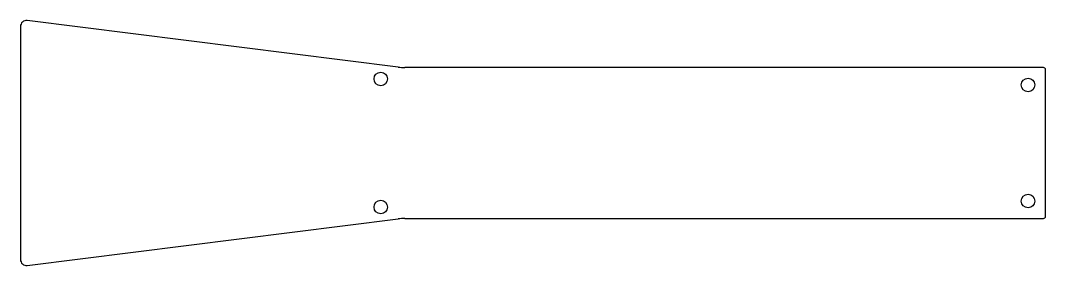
# Model space of a CAD drawing. Header units: millimetres. Extents: x 4 to 262, y -31 to 31.
import ezdxf

# ---------------------------------------------------------------- set-up
doc = ezdxf.new("R2010")
doc.units = ezdxf.units.MM

msp = doc.modelspace()

# ---------------------------------------------------------------- linework, layer by layer
at = {"color": 7, "linetype": 'Continuous', "lineweight": 25}
for p, q in [((3.5, 29.33), (3.5, -29.33)), ((98.59, 19.1), (5.19, 30.82)), ((261, 19), (100.27, 19)), ((261.5, -18.5), (261.5, 18.5)), ((5.19, -30.82), (98.59, -19.1)), ((100.27, -19), (261, -19))]:
    msp.add_line(p, q, dxfattribs=at)
for centre in [(94.18, 16.13), (257.11, 14.61), (94.18, -16.13), (257.11, -14.61)]:
    msp.add_circle(centre, 1.7, dxfattribs=at)
for centre, radius, start, end in [((5, 29.33), 1.5, 82.8497, 180), ((100.27, 32.5), 13.5, 262.8497, 270), ((261, 18.5), 0.5, 0, 90), ((100.27, -32.5), 13.5, 90, 97.1503), ((261, -18.5), 0.5, 270, 0), ((5, -29.33), 1.5, 180, 277.1503)]:
    msp.add_arc(centre, radius, start, end, dxfattribs=at)

doc.saveas('drawing.dxf')
